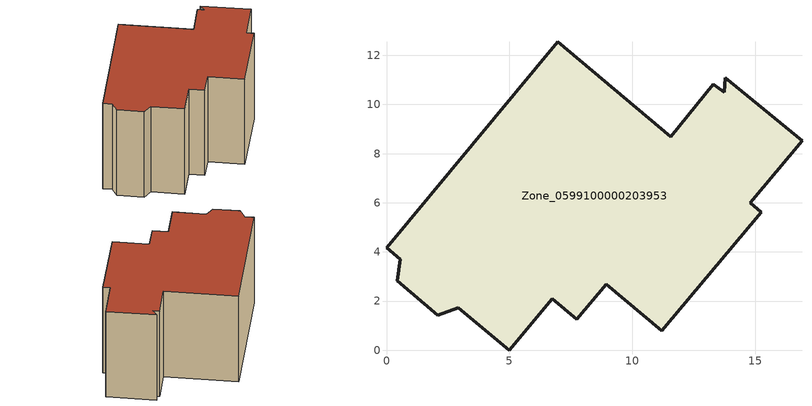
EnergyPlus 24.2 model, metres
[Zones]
Zone_0599100000203953
 floor ground (C_G): 13.78,11.09 16.91,8.53 14.8,5.99 15.26,5.61 11.2,0.8 8.94,2.69 7.74,1.27 6.74,2.1 4.99,0 2.93,1.72 2.1,1.42 0.43,2.82 0.56,3.7 0,4.17 6.97,12.55 11.57,8.69 13.3,10.82 13.73,10.49 z0
 wall outside (C_F): 14.8,5.99 16.91,8.53 13.78,11.09 13.73,10.49 13.3,10.82 11.57,8.69 6.97,12.55 0,4.17 0.56,3.7 0.43,2.82 2.1,1.42 2.93,1.72 4.99,0 6.74,2.1 7.74,1.27 8.94,2.69 11.2,0.8 15.26,5.61 14.8,5.99 z0:8.22
 roof outside (C_R): 16.91,8.53 13.78,11.09 13.73,10.49 13.3,10.82 11.57,8.69 6.97,12.55 0,4.17 0.56,3.7 0.43,2.82 2.1,1.42 2.93,1.72 4.99,0 6.74,2.1 7.74,1.27 8.94,2.69 11.2,0.8 15.26,5.61 14.8,5.99 z8.22
[BUILDING]
Pand.0599100000203953: North Axis=0; Terrain=City; Loads Convergence Tolerance Value=0.04; Temperature Convergence Tolerance Value=0.4; Solar Distribution=FullExterior; Maximum Number of Warmup Days=25; Minimum Number of Warmup Days=1
[Site:Location]
Rotterdam.The.Hague.AP_ZH_NLD Design_Conditions: Latitude=51.96; Longitude=4.45; Time Zone=1; Elevation=-4.5
[SITE:GROUNDTEMPERATURE:BUILDINGSURFACE]
18, 18, 18, 18, 18, 18, 18, 18, 18, 18, 18, 18
[MATERIAL] Thermal Absorptance=0.9; Solar Absorptance=0.7; Visible Absorptance=0.7
Name | Roughness | Thickness | Conductivity | Density | Specific Heat
G.TC.1946-1964 | MediumSmooth | 0.15 | 1 | 540 | 1210
F.TC.1946-1964 | Rough | 0.3 | 0.857143 | 1920 | 840
R.TC.1946-1964 | MediumRough | 0.2 | 0.235294 | 1500 | 1000
[CONSTRUCTION]
C_G: G.TC.1946-1964
C_F: F.TC.1946-1964
C_R: R.TC.1946-1964
[ZONE]
Zone_0599100000203953: Type=1; Multiplier=1; Ceiling Height=Autocalculate; Volume=Autocalculate; Floor Area=autocalculate; Part of Total Floor Area=Yes
[ZONEINFILTRATION:DESIGNFLOWRATE]
Infil_Zone_0599100000203953: Zone or ZoneList or Space or SpaceList=Zone_0599100000203953; Schedule=AlwaysOn; Design Flow Rate Calculation Method=Flow/Area; Flow Rate per Floor Area=0.003; Constant Term Coefficient=1; Temperature Term Coefficient=0; Velocity Term Coefficient=0; Velocity Squared Term Coefficient=0
[HVACTEMPLATE:ZONE:IDEALLOADSAIRSYSTEM]
Zone_0599100000203953: Maximum Heating Supply Air Temperature=50; Minimum Cooling Supply Air Temperature=13; Maximum Heating Supply Air Humidity Ratio=0.0156; Minimum Cooling Supply Air Humidity Ratio=0.0077; Heating Limit=NoLimit; Cooling Limit=NoLimit; Dehumidification Control Type=ConstantSensibleHeatRatio; Cooling Sensible Heat Ratio=0.7; Dehumidification Setpoint=60; Humidification Control Type=None; Humidification Setpoint=30; Outdoor Air Method=None; Outdoor Air Flow Rate per Person=0.00944; Outdoor Air Flow Rate per Zone Floor Area=0; Outdoor Air Flow Rate per Zone=0; Demand Controlled Ventilation Type=None; Outdoor Air Economizer Type=NoEconomizer; Heat Recovery Type=None; Sensible Heat Recovery Effectiveness=0.7; Latent Heat Recovery Effectiveness=0.65
[ZONECONTROL:THERMOSTAT]
ThermostatControl_Zone_0599100000203953: Zone or ZoneList=Zone_0599100000203953; Control Type Schedule=DualSetpointControlType; Control 1=Thermostat_Zone_0599100000203953; Temperature Difference Between Cutout And Setpoint=0
[THERMOSTATSETPOINT:DUALSETPOINT]
Thermostat_Zone_0599100000203953: Heating Setpoint Temperature Schedule=HeatingSetpoint_Zone_0599100000203953; Cooling Setpoint Temperature Schedule=CoolingSetpoint_Zone_0599100000203953
[SCHEDULE:COMPACT]
HeatingSetpoint_Zone_0599100000203953: Through: 12/31, For: AllDays, Until: 24:00, 21
CoolingSetpoint_Zone_0599100000203953: Through: 12/31, For: AllDays, Until: 24:00, 24
DualSetpointControlType: Through: 12/31, For: AllDays, Until: 24:00, 4
AlwaysOn: Through: 12/31, For: AllDays, Until: 24:00, 1
